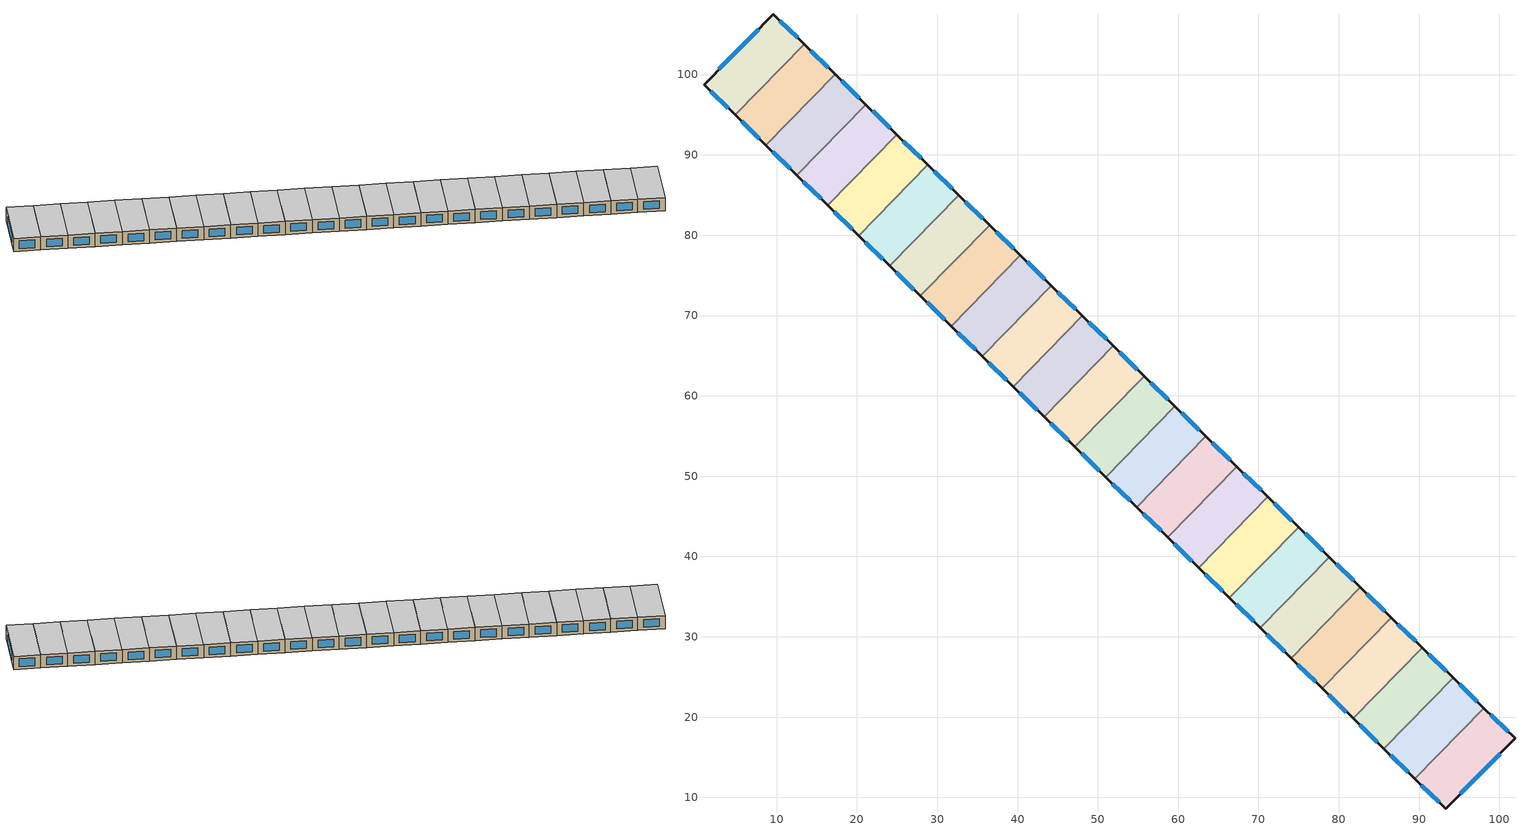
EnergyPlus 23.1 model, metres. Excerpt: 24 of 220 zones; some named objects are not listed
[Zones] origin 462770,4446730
fe584e89a999b901_F5_dwelling_0
 floor to fe584e89a999b901_F4_dwelling_0 (EU_floor_Construction): 13.43,103.78 4.83,94.97 0.97,98.75 9.6,107.52 z15
 wall outside (EU_wall_Construction): 13.43,103.78 9.6,107.52 0.97,98.75 4.83,94.97 z15:18
 wall to fe584e89a999b901_F5_dwelling_1 (EU_wall_Construction): 4.83,94.97 13.43,103.78 z15:18
 window (EU_Window_Construction): 1.79,97.94 4,95.78 / 7.75,105.64 2.81,100.63 / 12.61,104.58 10.42,106.72 z15.64:17.36
 ceiling to fe584e89a999b901_F6_dwelling_0 (EU_floor_Construction): 4.83,94.97 13.43,103.78 9.6,107.52 0.97,98.75 z18
fe584e89a999b901_F5_dwelling_1
 floor to fe584e89a999b901_F4_dwelling_1 (EU_floor_Construction): 17.28,100.02 8.68,91.22 4.83,94.97 13.43,103.78 z15
 wall outside (EU_wall_Construction): 4.83,94.97 8.68,91.22 / 17.28,100.02 13.43,103.78 z15:18
 wall to fe584e89a999b901_F5_dwelling_2 (EU_wall_Construction): 8.68,91.22 17.28,100.02 z15:18
 window (EU_Window_Construction): 5.65,94.17 7.85,92.02 / 16.45,100.83 14.25,102.98 z15.64:17.36
 ceiling to fe584e89a999b901_F6_dwelling_1 (EU_floor_Construction): 8.68,91.22 17.28,100.02 13.43,103.78 4.83,94.97 z18
fe584e89a999b901_F5_dwelling_10
 floor to fe584e89a999b901_F4_dwelling_10 (EU_floor_Construction): 51.9,66.21 43.3,57.4 39.46,61.16 48.05,69.97 z15
 wall outside (EU_wall_Construction): 39.46,61.16 43.3,57.4 / 51.9,66.21 48.05,69.97 z15:18
 wall to fe584e89a999b901_F5_dwelling_11 (EU_wall_Construction): 43.3,57.4 51.9,66.21 z15:18
 wall to fe584e89a999b901_F5_dwelling_9 (EU_wall_Construction): 48.05,69.97 39.46,61.16 z15:18
 window (EU_Window_Construction): 40.28,60.36 42.48,58.21 / 51.08,67.01 48.88,69.16 z15.64:17.36
 ceiling to fe584e89a999b901_F6_dwelling_10 (EU_floor_Construction): 43.3,57.4 51.9,66.21 48.05,69.97 39.46,61.16 z18
fe584e89a999b901_F5_dwelling_11
 floor to fe584e89a999b901_F4_dwelling_11 (EU_floor_Construction): 55.75,62.45 47.15,53.65 43.3,57.4 51.9,66.21 z15
 wall outside (EU_wall_Construction): 43.3,57.4 47.15,53.65 / 55.75,62.45 51.9,66.21 z15:18
 wall to fe584e89a999b901_F5_dwelling_12 (EU_wall_Construction): 47.15,53.65 55.75,62.45 z15:18
 window (EU_Window_Construction): 44.13,56.6 46.33,54.45 / 54.93,63.26 52.73,65.4 z15.64:17.36
 ceiling to fe584e89a999b901_F6_dwelling_11 (EU_floor_Construction): 47.15,53.65 55.75,62.45 51.9,66.21 43.3,57.4 z18
fe584e89a999b901_F5_dwelling_12
 floor to fe584e89a999b901_F4_dwelling_12 (EU_floor_Construction): 59.6,58.69 51,49.89 47.15,53.65 55.75,62.45 z15
 wall outside (EU_wall_Construction): 47.15,53.65 51,49.89 / 59.6,58.69 55.75,62.45 z15:18
 wall to fe584e89a999b901_F5_dwelling_13 (EU_wall_Construction): 51,49.89 59.6,58.69 z15:18
 window (EU_Window_Construction): 47.97,52.84 50.17,50.69 / 58.77,59.5 56.57,61.65 z15.64:17.36
 ceiling to fe584e89a999b901_F6_dwelling_12 (EU_floor_Construction): 51,49.89 59.6,58.69 55.75,62.45 47.15,53.65 z18
fe584e89a999b901_F5_dwelling_13
 floor to fe584e89a999b901_F4_dwelling_13 (EU_floor_Construction): 63.44,54.94 54.84,46.13 51,49.89 59.6,58.69 z15
 wall outside (EU_wall_Construction): 51,49.89 54.84,46.13 / 63.44,54.94 59.6,58.69 z15:18
 wall to fe584e89a999b901_F5_dwelling_14 (EU_wall_Construction): 54.84,46.13 63.44,54.94 z15:18
 window (EU_Window_Construction): 51.82,49.08 54.02,46.94 / 62.62,55.74 60.42,57.89 z15.64:17.36
 ceiling to fe584e89a999b901_F6_dwelling_13 (EU_floor_Construction): 54.84,46.13 63.44,54.94 59.6,58.69 51,49.89 z18
fe584e89a999b901_F5_dwelling_14
 floor to fe584e89a999b901_F4_dwelling_14 (EU_floor_Construction): 67.29,51.18 58.69,42.38 54.84,46.13 63.44,54.94 z15
 wall outside (EU_wall_Construction): 54.84,46.13 58.69,42.38 / 67.29,51.18 63.44,54.94 z15:18
 wall to fe584e89a999b901_F5_dwelling_15 (EU_wall_Construction): 58.69,42.38 67.29,51.18 z15:18
 window (EU_Window_Construction): 55.67,45.33 57.87,43.18 / 66.47,51.98 64.27,54.13 z15.64:17.36
 ceiling to fe584e89a999b901_F6_dwelling_14 (EU_floor_Construction): 58.69,42.38 67.29,51.18 63.44,54.94 54.84,46.13 z18
fe584e89a999b901_F5_dwelling_15
 floor to fe584e89a999b901_F4_dwelling_15 (EU_floor_Construction): 71.14,47.42 62.54,38.62 58.69,42.38 67.29,51.18 z15
 wall outside (EU_wall_Construction): 58.69,42.38 62.54,38.62 / 71.14,47.42 67.29,51.18 z15:18
 wall to fe584e89a999b901_F5_dwelling_16 (EU_wall_Construction): 62.54,38.62 71.14,47.42 z15:18
 window (EU_Window_Construction): 59.52,41.57 61.72,39.42 / 70.31,48.23 68.12,50.38 z15.64:17.36
 ceiling to fe584e89a999b901_F6_dwelling_15 (EU_floor_Construction): 62.54,38.62 71.14,47.42 67.29,51.18 58.69,42.38 z18
fe584e89a999b901_F5_dwelling_16
 floor to fe584e89a999b901_F4_dwelling_16 (EU_floor_Construction): 74.99,43.67 66.39,34.86 62.54,38.62 71.14,47.42 z15
 wall outside (EU_wall_Construction): 62.54,38.62 66.39,34.86 / 74.99,43.67 71.14,47.42 z15:18
 wall to fe584e89a999b901_F5_dwelling_17 (EU_wall_Construction): 66.39,34.86 74.99,43.67 z15:18
 window (EU_Window_Construction): 63.36,37.81 65.56,35.66 / 74.16,44.47 71.96,46.62 z15.64:17.36
 ceiling to fe584e89a999b901_F6_dwelling_16 (EU_floor_Construction): 66.39,34.86 74.99,43.67 71.14,47.42 62.54,38.62 z18
fe584e89a999b901_F5_dwelling_17
 floor to fe584e89a999b901_F4_dwelling_17 (EU_floor_Construction): 78.83,39.91 70.23,31.1 66.39,34.86 74.99,43.67 z15
 wall outside (EU_wall_Construction): 66.39,34.86 70.23,31.1 / 78.83,39.91 74.99,43.67 z15:18
 wall to fe584e89a999b901_F5_dwelling_18 (EU_wall_Construction): 70.23,31.1 78.83,39.91 z15:18
 window (EU_Window_Construction): 67.21,34.06 69.41,31.91 / 78.01,40.71 75.81,42.86 z15.64:17.36
 ceiling to fe584e89a999b901_F6_dwelling_17 (EU_floor_Construction): 70.23,31.1 78.83,39.91 74.99,43.67 66.39,34.86 z18
fe584e89a999b901_F5_dwelling_18
 floor to fe584e89a999b901_F4_dwelling_18 (EU_floor_Construction): 82.68,36.15 74.08,27.35 70.23,31.1 78.83,39.91 z15
 wall outside (EU_wall_Construction): 70.23,31.1 74.08,27.35 / 82.68,36.15 78.83,39.91 z15:18
 wall to fe584e89a999b901_F5_dwelling_19 (EU_wall_Construction): 74.08,27.35 82.68,36.15 z15:18
 window (EU_Window_Construction): 71.06,30.3 73.26,28.15 / 81.86,36.96 79.66,39.1 z15.64:17.36
 ceiling to fe584e89a999b901_F6_dwelling_18 (EU_floor_Construction): 74.08,27.35 82.68,36.15 78.83,39.91 70.23,31.1 z18
fe584e89a999b901_F5_dwelling_19
 floor to fe584e89a999b901_F4_dwelling_19 (EU_floor_Construction): 86.53,32.39 77.93,23.59 74.08,27.35 82.68,36.15 z15
 wall outside (EU_wall_Construction): 74.08,27.35 77.93,23.59 / 86.53,32.39 82.68,36.15 z15:18
 wall to fe584e89a999b901_F5_dwelling_20 (EU_wall_Construction): 77.93,23.59 86.53,32.39 z15:18
 window (EU_Window_Construction): 74.9,26.54 77.1,24.39 / 85.7,33.2 83.5,35.35 z15.64:17.36
 ceiling to fe584e89a999b901_F6_dwelling_19 (EU_floor_Construction): 77.93,23.59 86.53,32.39 82.68,36.15 74.08,27.35 z18
fe584e89a999b901_F5_dwelling_2
 floor to fe584e89a999b901_F4_dwelling_2 (EU_floor_Construction): 21.12,96.27 12.52,87.46 8.68,91.22 17.28,100.02 z15
 wall outside (EU_wall_Construction): 8.68,91.22 12.52,87.46 / 21.12,96.27 17.28,100.02 z15:18
 wall to fe584e89a999b901_F5_dwelling_3 (EU_wall_Construction): 12.52,87.46 21.12,96.27 z15:18
 window (EU_Window_Construction): 9.5,90.41 11.7,88.27 / 20.3,97.07 18.1,99.22 z15.64:17.36
 ceiling to fe584e89a999b901_F6_dwelling_2 (EU_floor_Construction): 12.52,87.46 21.12,96.27 17.28,100.02 8.68,91.22 z18
fe584e89a999b901_F5_dwelling_20
 floor to fe584e89a999b901_F4_dwelling_20 (EU_floor_Construction): 90.38,28.64 81.78,19.83 77.93,23.59 86.53,32.39 z15
 wall outside (EU_wall_Construction): 77.93,23.59 81.78,19.83 / 90.38,28.64 86.53,32.39 z15:18
 wall to fe584e89a999b901_F5_dwelling_21 (EU_wall_Construction): 81.78,19.83 90.38,28.64 z15:18
 window (EU_Window_Construction): 78.75,22.78 80.95,20.64 / 89.55,29.44 87.35,31.59 z15.64:17.36
 ceiling to fe584e89a999b901_F6_dwelling_20 (EU_floor_Construction): 81.78,19.83 90.38,28.64 86.53,32.39 77.93,23.59 z18
fe584e89a999b901_F5_dwelling_21
 floor to fe584e89a999b901_F4_dwelling_21 (EU_floor_Construction): 94.22,24.88 85.62,16.07 81.78,19.83 90.38,28.64 z15
 wall outside (EU_wall_Construction): 81.78,19.83 85.62,16.07 / 94.22,24.88 90.38,28.64 z15:18
 wall to fe584e89a999b901_F5_dwelling_22 (EU_wall_Construction): 85.62,16.07 94.22,24.88 z15:18
 window (EU_Window_Construction): 82.6,19.03 84.8,16.88 / 93.4,25.68 91.2,27.83 z15.64:17.36
 ceiling to fe584e89a999b901_F6_dwelling_21 (EU_floor_Construction): 85.62,16.07 94.22,24.88 90.38,28.64 81.78,19.83 z18
fe584e89a999b901_F5_dwelling_22
 floor to fe584e89a999b901_F4_dwelling_22 (EU_floor_Construction): 98.07,21.12 89.47,12.32 85.62,16.07 94.22,24.88 z15
 wall outside (EU_wall_Construction): 85.62,16.07 89.47,12.32 / 98.07,21.12 94.22,24.88 z15:18
 wall to fe584e89a999b901_F5_dwelling_23 (EU_wall_Construction): 89.47,12.32 98.07,21.12 z15:18
 window (EU_Window_Construction): 86.45,15.27 88.65,13.12 / 97.25,21.93 95.05,24.08 z15.64:17.36
 ceiling to fe584e89a999b901_F6_dwelling_22 (EU_floor_Construction): 89.47,12.32 98.07,21.12 94.22,24.88 85.62,16.07 z18
fe584e89a999b901_F5_dwelling_23
 floor to fe584e89a999b901_F4_dwelling_23 (EU_floor_Construction): 101.93,17.35 93.3,8.58 89.47,12.32 98.07,21.12 z15
 wall outside (EU_wall_Construction): 89.47,12.32 93.3,8.58 101.93,17.35 98.07,21.12 z15:18
 window (EU_Window_Construction): 101.11,18.16 98.9,20.31 / 95.15,10.46 100.09,15.47 / 90.29,11.52 92.48,9.38 z15.64:17.36
 ceiling to fe584e89a999b901_F6_dwelling_23 (EU_floor_Construction): 93.3,8.58 101.93,17.35 98.07,21.12 89.47,12.32 z18
fe584e89a999b901_F5_dwelling_3
 floor to fe584e89a999b901_F4_dwelling_3 (EU_floor_Construction): 24.97,92.51 16.37,83.7 12.52,87.46 21.12,96.27 z15
 wall outside (EU_wall_Construction): 12.52,87.46 16.37,83.7 / 24.97,92.51 21.12,96.27 z15:18
 wall to fe584e89a999b901_F5_dwelling_4 (EU_wall_Construction): 16.37,83.7 24.97,92.51 z15:18
 window (EU_Window_Construction): 13.35,86.66 15.55,84.51 / 24.15,93.31 21.95,95.46 z15.64:17.36
 ceiling to fe584e89a999b901_F6_dwelling_3 (EU_floor_Construction): 16.37,83.7 24.97,92.51 21.12,96.27 12.52,87.46 z18
fe584e89a999b901_F5_dwelling_4
 floor to fe584e89a999b901_F4_dwelling_4 (EU_floor_Construction): 28.82,88.75 20.22,79.95 16.37,83.7 24.97,92.51 z15
 wall outside (EU_wall_Construction): 16.37,83.7 20.22,79.95 / 28.82,88.75 24.97,92.51 z15:18
 wall to fe584e89a999b901_F5_dwelling_5 (EU_wall_Construction): 20.22,79.95 28.82,88.75 z15:18
 window (EU_Window_Construction): 17.2,82.9 19.4,80.75 / 28,89.56 25.8,91.7 z15.64:17.36
 ceiling to fe584e89a999b901_F6_dwelling_4 (EU_floor_Construction): 20.22,79.95 28.82,88.75 24.97,92.51 16.37,83.7 z18
fe584e89a999b901_F5_dwelling_5
 floor to fe584e89a999b901_F4_dwelling_5 (EU_floor_Construction): 32.67,85 24.07,76.19 20.22,79.95 28.82,88.75 z15
 wall outside (EU_wall_Construction): 20.22,79.95 24.07,76.19 / 32.67,85 28.82,88.75 z15:18
 wall to fe584e89a999b901_F5_dwelling_6 (EU_wall_Construction): 24.07,76.19 32.67,85 z15:18
 window (EU_Window_Construction): 21.04,79.14 23.24,76.99 / 31.84,85.8 29.64,87.95 z15.64:17.36
 ceiling to fe584e89a999b901_F6_dwelling_5 (EU_floor_Construction): 24.07,76.19 32.67,85 28.82,88.75 20.22,79.95 z18
fe584e89a999b901_F5_dwelling_6
 floor to fe584e89a999b901_F4_dwelling_6 (EU_floor_Construction): 36.51,81.24 27.91,72.43 24.07,76.19 32.67,85 z15
 wall outside (EU_wall_Construction): 24.07,76.19 27.91,72.43 / 36.51,81.24 32.67,85 z15:18
 wall to fe584e89a999b901_F5_dwelling_7 (EU_wall_Construction): 27.91,72.43 36.51,81.24 z15:18
 window (EU_Window_Construction): 24.89,75.38 27.09,73.24 / 35.69,82.04 33.49,84.19 z15.64:17.36
 ceiling to fe584e89a999b901_F6_dwelling_6 (EU_floor_Construction): 27.91,72.43 36.51,81.24 32.67,85 24.07,76.19 z18
fe584e89a999b901_F5_dwelling_7
 floor to fe584e89a999b901_F4_dwelling_7 (EU_floor_Construction): 40.36,77.48 31.76,68.67 27.91,72.43 36.51,81.24 z15
 wall outside (EU_wall_Construction): 27.91,72.43 31.76,68.67 / 40.36,77.48 36.51,81.24 z15:18
 wall to fe584e89a999b901_F5_dwelling_8 (EU_wall_Construction): 31.76,68.67 40.36,77.48 z15:18
 window (EU_Window_Construction): 28.74,71.63 30.94,69.48 / 39.54,78.28 37.34,80.43 z15.64:17.36
 ceiling to fe584e89a999b901_F6_dwelling_7 (EU_floor_Construction): 31.76,68.67 40.36,77.48 36.51,81.24 27.91,72.43 z18
fe584e89a999b901_F5_dwelling_8
 floor to fe584e89a999b901_F4_dwelling_8 (EU_floor_Construction): 44.21,73.72 35.61,64.92 31.76,68.67 40.36,77.48 z15
 wall outside (EU_wall_Construction): 31.76,68.67 35.61,64.92 / 44.21,73.72 40.36,77.48 z15:18
 wall to fe584e89a999b901_F5_dwelling_9 (EU_wall_Construction): 35.61,64.92 44.21,73.72 z15:18
 window (EU_Window_Construction): 32.59,67.87 34.78,65.72 / 43.38,74.53 41.18,76.68 z15.64:17.36
 ceiling to fe584e89a999b901_F6_dwelling_8 (EU_floor_Construction): 35.61,64.92 44.21,73.72 40.36,77.48 31.76,68.67 z18
fe584e89a999b901_F5_dwelling_9
 floor to fe584e89a999b901_F4_dwelling_9 (EU_floor_Construction): 48.05,69.97 39.46,61.16 35.61,64.92 44.21,73.72 z15
 wall outside (EU_wall_Construction): 35.61,64.92 39.46,61.16 / 48.05,69.97 44.21,73.72 z15:18
 window (EU_Window_Construction): 36.43,64.11 38.63,61.97 / 47.23,70.77 45.03,72.92 z15.64:17.36
 ceiling to fe584e89a999b901_F6_dwelling_9 (EU_floor_Construction): 39.46,61.16 48.05,69.97 44.21,73.72 35.61,64.92 z18
[Building]
EU S2 Campaign: North Axis=0; Terrain=City; Solar Distribution=FullExterior
[Site:Location]
Yerevan-Zvartnots.Intl.AP: Latitude=40.15; Longitude=44.383; Time Zone=4; Elevation=854
[SizingPeriod:WeatherFileDays]
AnnualSizingPeriod: Begin Month=1; Begin Day of Month=1; End Month=12; End Day of Month=31; Day of Week for Start Day=Monday; Use Weather File Daylight Saving Period=No; Use Weather File Rain and Snow Indicators=No
[MATERIAL]
EU_InternalMass_Material: Roughness=MediumRough; Thickness=0.1; Conductivity=1; Density=1800; Specific Heat=900; Thermal Absorptance=0.9; Solar Absorptance=0.7; Visible Absorptance=0.7
[MATERIAL:NOMASS] Roughness=MediumRough; Thermal Absorptance=0.9; Solar Absorptance=0.7; Visible Absorptance=0.7
Name | Thermal Resistance
EU_wall_NoMass | 1.05043
EU_floor_NoMass | 0.478065
[WINDOWMATERIAL:SIMPLEGLAZINGSYSTEM]
EU_Window_SimpleGlazing: UFactor=2.5566; Solar Heat Gain Coefficient=0.75; Visible Transmittance=0.75
[CONSTRUCTION]
EU_wall_Construction: EU_wall_NoMass
EU_floor_Construction: EU_floor_NoMass
EU_Window_Construction: EU_Window_SimpleGlazing
EU_InternalMass_Construction: EU_InternalMass_Material
[ZONE] Type=1; Multiplier=1; Ceiling Height=autocalculate; Floor Area=autocalculate; Part of Total Floor Area=Yes
Name | Volume
fe584e89a999b901_F5_dwelling_0 | 198.582
fe584e89a999b901_F5_dwelling_1; fe584e89a999b901_F5_dwelling_2; fe584e89a999b901_F5_dwelling_21; fe584e89a999b901_F5_dwelling_22 | 198.561
fe584e89a999b901_F5_dwelling_10; fe584e89a999b901_F5_dwelling_11; fe584e89a999b901_F5_dwelling_13; fe584e89a999b901_F5_dwelling_14; fe584e89a999b901_F5_dwelling_9 | 198.538
fe584e89a999b901_F5_dwelling_12 | 198.59
fe584e89a999b901_F5_dwelling_15 | 198.556
fe584e89a999b901_F5_dwelling_16 | 198.576
fe584e89a999b901_F5_dwelling_17; fe584e89a999b901_F5_dwelling_5; fe584e89a999b901_F5_dwelling_6 | 198.568
fe584e89a999b901_F5_dwelling_18 | 198.567
fe584e89a999b901_F5_dwelling_19; fe584e89a999b901_F5_dwelling_4 | 198.549
fe584e89a999b901_F5_dwelling_20; fe584e89a999b901_F5_dwelling_3 | 198.595
fe584e89a999b901_F5_dwelling_23 | 198.583
fe584e89a999b901_F5_dwelling_7 | 198.575
fe584e89a999b901_F5_dwelling_8 | 198.557
[INTERNALMASS] Construction=EU_InternalMass_Construction
Name | Zone or ZoneList | Surface Area
fe584e89a999b901_F5_dwelling_0_EU_InternalMass | fe584e89a999b901_F5_dwelling_0 | 66.194
fe584e89a999b901_F5_dwelling_1_EU_InternalMass | fe584e89a999b901_F5_dwelling_1 | 66.1869
fe584e89a999b901_F5_dwelling_2_EU_InternalMass | fe584e89a999b901_F5_dwelling_2 | 66.1869
fe584e89a999b901_F5_dwelling_3_EU_InternalMass | fe584e89a999b901_F5_dwelling_3 | 66.1981
fe584e89a999b901_F5_dwelling_4_EU_InternalMass | fe584e89a999b901_F5_dwelling_4 | 66.183
fe584e89a999b901_F5_dwelling_5_EU_InternalMass | fe584e89a999b901_F5_dwelling_5 | 66.1893
fe584e89a999b901_F5_dwelling_6_EU_InternalMass | fe584e89a999b901_F5_dwelling_6 | 66.1894
fe584e89a999b901_F5_dwelling_7_EU_InternalMass | fe584e89a999b901_F5_dwelling_7 | 66.1918
fe584e89a999b901_F5_dwelling_8_EU_InternalMass | fe584e89a999b901_F5_dwelling_8 | 66.1856
fe584e89a999b901_F5_dwelling_9_EU_InternalMass | fe584e89a999b901_F5_dwelling_9 | 66.1793
fe584e89a999b901_F5_dwelling_10_EU_InternalMass | fe584e89a999b901_F5_dwelling_10 | 66.1793
fe584e89a999b901_F5_dwelling_11_EU_InternalMass | fe584e89a999b901_F5_dwelling_11 | 66.1793
fe584e89a999b901_F5_dwelling_12_EU_InternalMass | fe584e89a999b901_F5_dwelling_12 | 66.1967
fe584e89a999b901_F5_dwelling_13_EU_InternalMass | fe584e89a999b901_F5_dwelling_13 | 66.1793
fe584e89a999b901_F5_dwelling_14_EU_InternalMass | fe584e89a999b901_F5_dwelling_14 | 66.1793
fe584e89a999b901_F5_dwelling_15_EU_InternalMass | fe584e89a999b901_F5_dwelling_15 | 66.1856
fe584e89a999b901_F5_dwelling_16_EU_InternalMass | fe584e89a999b901_F5_dwelling_16 | 66.1918
fe584e89a999b901_F5_dwelling_17_EU_InternalMass | fe584e89a999b901_F5_dwelling_17 | 66.1894
fe584e89a999b901_F5_dwelling_18_EU_InternalMass | fe584e89a999b901_F5_dwelling_18 | 66.1893
fe584e89a999b901_F5_dwelling_19_EU_InternalMass | fe584e89a999b901_F5_dwelling_19 | 66.183
fe584e89a999b901_F5_dwelling_20_EU_InternalMass | fe584e89a999b901_F5_dwelling_20 | 66.1981
fe584e89a999b901_F5_dwelling_21_EU_InternalMass | fe584e89a999b901_F5_dwelling_21 | 66.1869
fe584e89a999b901_F5_dwelling_22_EU_InternalMass | fe584e89a999b901_F5_dwelling_22 | 66.1869
fe584e89a999b901_F5_dwelling_23_EU_InternalMass | fe584e89a999b901_F5_dwelling_23 | 66.194
[OTHEREQUIPMENT] Fuel Type=Electricity; Design Level Calculation Method=Watts/Area; Power per Zone Floor Area=1; Fraction Latent=0; Fraction Radiant=0; Fraction Lost=0; Carbon Dioxide Generation Rate=0; EndUse Subcategory=EU_Step8_InternalGains
Name | Zone or ZoneList or Space or SpaceList | Schedule
EU_Step8_InternalGain_fe584e89a999b901_F5_dwelling_0_f000 | fe584e89a999b901_F5_dwelling_0 | EU_Step8_GainSchedule_fe584e89a999b901_F5_dwelling_0_f000
EU_Step8_InternalGain_fe584e89a999b901_F5_dwelling_1_f000 | fe584e89a999b901_F5_dwelling_1 | EU_Step8_GainSchedule_fe584e89a999b901_F5_dwelling_1_f000
EU_Step8_InternalGain_fe584e89a999b901_F5_dwelling_2_f000 | fe584e89a999b901_F5_dwelling_2 | EU_Step8_GainSchedule_fe584e89a999b901_F5_dwelling_2_f000
EU_Step8_InternalGain_fe584e89a999b901_F5_dwelling_3_f000 | fe584e89a999b901_F5_dwelling_3 | EU_Step8_GainSchedule_fe584e89a999b901_F5_dwelling_3_f000
EU_Step8_InternalGain_fe584e89a999b901_F5_dwelling_4_f000 | fe584e89a999b901_F5_dwelling_4 | EU_Step8_GainSchedule_fe584e89a999b901_F5_dwelling_4_f000
EU_Step8_InternalGain_fe584e89a999b901_F5_dwelling_5_f000 | fe584e89a999b901_F5_dwelling_5 | EU_Step8_GainSchedule_fe584e89a999b901_F5_dwelling_5_f000
EU_Step8_InternalGain_fe584e89a999b901_F5_dwelling_6_f000 | fe584e89a999b901_F5_dwelling_6 | EU_Step8_GainSchedule_fe584e89a999b901_F5_dwelling_6_f000
EU_Step8_InternalGain_fe584e89a999b901_F5_dwelling_7_f000 | fe584e89a999b901_F5_dwelling_7 | EU_Step8_GainSchedule_fe584e89a999b901_F5_dwelling_7_f000
EU_Step8_InternalGain_fe584e89a999b901_F5_dwelling_8_f000 | fe584e89a999b901_F5_dwelling_8 | EU_Step8_GainSchedule_fe584e89a999b901_F5_dwelling_8_f000
EU_Step8_InternalGain_fe584e89a999b901_F5_dwelling_9_f000 | fe584e89a999b901_F5_dwelling_9 | EU_Step8_GainSchedule_fe584e89a999b901_F5_dwelling_9_f000
EU_Step8_InternalGain_fe584e89a999b901_F5_dwelling_10_f000 | fe584e89a999b901_F5_dwelling_10 | EU_Step8_GainSchedule_fe584e89a999b901_F5_dwelling_10_f000
EU_Step8_InternalGain_fe584e89a999b901_F5_dwelling_11_f000 | fe584e89a999b901_F5_dwelling_11 | EU_Step8_GainSchedule_fe584e89a999b901_F5_dwelling_11_f000
EU_Step8_InternalGain_fe584e89a999b901_F5_dwelling_12_f000 | fe584e89a999b901_F5_dwelling_12 | EU_Step8_GainSchedule_fe584e89a999b901_F5_dwelling_12_f000
EU_Step8_InternalGain_fe584e89a999b901_F5_dwelling_13_f000 | fe584e89a999b901_F5_dwelling_13 | EU_Step8_GainSchedule_fe584e89a999b901_F5_dwelling_13_f000
EU_Step8_InternalGain_fe584e89a999b901_F5_dwelling_14_f000 | fe584e89a999b901_F5_dwelling_14 | EU_Step8_GainSchedule_fe584e89a999b901_F5_dwelling_14_f000
EU_Step8_InternalGain_fe584e89a999b901_F5_dwelling_15_f000 | fe584e89a999b901_F5_dwelling_15 | EU_Step8_GainSchedule_fe584e89a999b901_F5_dwelling_15_f000
EU_Step8_InternalGain_fe584e89a999b901_F5_dwelling_16_f000 | fe584e89a999b901_F5_dwelling_16 | EU_Step8_GainSchedule_fe584e89a999b901_F5_dwelling_16_f000
EU_Step8_InternalGain_fe584e89a999b901_F5_dwelling_17_f000 | fe584e89a999b901_F5_dwelling_17 | EU_Step8_GainSchedule_fe584e89a999b901_F5_dwelling_17_f000
EU_Step8_InternalGain_fe584e89a999b901_F5_dwelling_18_f000 | fe584e89a999b901_F5_dwelling_18 | EU_Step8_GainSchedule_fe584e89a999b901_F5_dwelling_18_f000
EU_Step8_InternalGain_fe584e89a999b901_F5_dwelling_19_f000 | fe584e89a999b901_F5_dwelling_19 | EU_Step8_GainSchedule_fe584e89a999b901_F5_dwelling_19_f000
EU_Step8_InternalGain_fe584e89a999b901_F5_dwelling_20_f000 | fe584e89a999b901_F5_dwelling_20 | EU_Step8_GainSchedule_fe584e89a999b901_F5_dwelling_20_f000
EU_Step8_InternalGain_fe584e89a999b901_F5_dwelling_21_f000 | fe584e89a999b901_F5_dwelling_21 | EU_Step8_GainSchedule_fe584e89a999b901_F5_dwelling_21_f000
EU_Step8_InternalGain_fe584e89a999b901_F5_dwelling_22_f000 | fe584e89a999b901_F5_dwelling_22 | EU_Step8_GainSchedule_fe584e89a999b901_F5_dwelling_22_f000
EU_Step8_InternalGain_fe584e89a999b901_F5_dwelling_23_f000 | fe584e89a999b901_F5_dwelling_23 | EU_Step8_GainSchedule_fe584e89a999b901_F5_dwelling_23_f000
[ZONEVENTILATION:DESIGNFLOWRATE] Schedule=EU_AlwaysOn; Design Flow Rate Calculation Method=AirChanges/Hour; Air Changes per Hour=0.557805; Ventilation Type=Natural; Fan Pressure Rise=0; Fan Total Efficiency=1; Constant Term Coefficient=1; Temperature Term Coefficient=0; Velocity Term Coefficient=0; Velocity Squared Term Coefficient=0; Minimum Indoor Temperature=-100; Maximum Indoor Temperature=100; Delta Temperature=-100; Minimum Outdoor Temperature=-100; Maximum Outdoor Temperature=100; Maximum Wind Speed=40
Name | Zone or ZoneList or Space or SpaceList
EU_ConstantAir_fe584e89a999b901_F5_dwelling_0 | fe584e89a999b901_F5_dwelling_0
EU_ConstantAir_fe584e89a999b901_F5_dwelling_1 | fe584e89a999b901_F5_dwelling_1
EU_ConstantAir_fe584e89a999b901_F5_dwelling_2 | fe584e89a999b901_F5_dwelling_2
EU_ConstantAir_fe584e89a999b901_F5_dwelling_3 | fe584e89a999b901_F5_dwelling_3
EU_ConstantAir_fe584e89a999b901_F5_dwelling_4 | fe584e89a999b901_F5_dwelling_4
EU_ConstantAir_fe584e89a999b901_F5_dwelling_5 | fe584e89a999b901_F5_dwelling_5
EU_ConstantAir_fe584e89a999b901_F5_dwelling_6 | fe584e89a999b901_F5_dwelling_6
EU_ConstantAir_fe584e89a999b901_F5_dwelling_7 | fe584e89a999b901_F5_dwelling_7
EU_ConstantAir_fe584e89a999b901_F5_dwelling_8 | fe584e89a999b901_F5_dwelling_8
EU_ConstantAir_fe584e89a999b901_F5_dwelling_9 | fe584e89a999b901_F5_dwelling_9
EU_ConstantAir_fe584e89a999b901_F5_dwelling_10 | fe584e89a999b901_F5_dwelling_10
EU_ConstantAir_fe584e89a999b901_F5_dwelling_11 | fe584e89a999b901_F5_dwelling_11
EU_ConstantAir_fe584e89a999b901_F5_dwelling_12 | fe584e89a999b901_F5_dwelling_12
EU_ConstantAir_fe584e89a999b901_F5_dwelling_13 | fe584e89a999b901_F5_dwelling_13
EU_ConstantAir_fe584e89a999b901_F5_dwelling_14 | fe584e89a999b901_F5_dwelling_14
EU_ConstantAir_fe584e89a999b901_F5_dwelling_15 | fe584e89a999b901_F5_dwelling_15
EU_ConstantAir_fe584e89a999b901_F5_dwelling_16 | fe584e89a999b901_F5_dwelling_16
EU_ConstantAir_fe584e89a999b901_F5_dwelling_17 | fe584e89a999b901_F5_dwelling_17
EU_ConstantAir_fe584e89a999b901_F5_dwelling_18 | fe584e89a999b901_F5_dwelling_18
EU_ConstantAir_fe584e89a999b901_F5_dwelling_19 | fe584e89a999b901_F5_dwelling_19
EU_ConstantAir_fe584e89a999b901_F5_dwelling_20 | fe584e89a999b901_F5_dwelling_20
EU_ConstantAir_fe584e89a999b901_F5_dwelling_21 | fe584e89a999b901_F5_dwelling_21
EU_ConstantAir_fe584e89a999b901_F5_dwelling_22 | fe584e89a999b901_F5_dwelling_22
EU_ConstantAir_fe584e89a999b901_F5_dwelling_23 | fe584e89a999b901_F5_dwelling_23
[HVACTEMPLATE:ZONE:IDEALLOADSAIRSYSTEM] System Availability Schedule=EU_AlwaysOn; Maximum Heating Supply Air Temperature=50; Minimum Cooling Supply Air Temperature=13; Maximum Heating Supply Air Humidity Ratio=0.0156; Minimum Cooling Supply Air Humidity Ratio=0.0077; Heating Limit=NoLimit; Cooling Limit=NoLimit; Heating Availability Schedule=EU_AlwaysOn; Cooling Availability Schedule=EU_CoolingOff; Dehumidification Control Type=ConstantSensibleHeatRatio; Cooling Sensible Heat Ratio=0.7; Dehumidification Setpoint=60; Humidification Control Type=None; Humidification Setpoint=30; Outdoor Air Method=None; Outdoor Air Flow Rate per Person=0.00944; Outdoor Air Flow Rate per Zone Floor Area=0; Outdoor Air Flow Rate per Zone=0; Demand Controlled Ventilation Type=None; Outdoor Air Economizer Type=NoEconomizer; Heat Recovery Type=None; Sensible Heat Recovery Effectiveness=0.7; Latent Heat Recovery Effectiveness=0.65
Name | Template Thermostat
fe584e89a999b901_F5_dwelling_0 | EU_HeatOnly_fe584e89a999b901_F5_dwelling_0
fe584e89a999b901_F5_dwelling_1 | EU_HeatOnly_fe584e89a999b901_F5_dwelling_1
fe584e89a999b901_F5_dwelling_2 | EU_HeatOnly_fe584e89a999b901_F5_dwelling_2
fe584e89a999b901_F5_dwelling_3 | EU_HeatOnly_fe584e89a999b901_F5_dwelling_3
fe584e89a999b901_F5_dwelling_4 | EU_HeatOnly_fe584e89a999b901_F5_dwelling_4
fe584e89a999b901_F5_dwelling_5 | EU_HeatOnly_fe584e89a999b901_F5_dwelling_5
fe584e89a999b901_F5_dwelling_6 | EU_HeatOnly_fe584e89a999b901_F5_dwelling_6
fe584e89a999b901_F5_dwelling_7 | EU_HeatOnly_fe584e89a999b901_F5_dwelling_7
fe584e89a999b901_F5_dwelling_8 | EU_HeatOnly_fe584e89a999b901_F5_dwelling_8
fe584e89a999b901_F5_dwelling_9 | EU_HeatOnly_fe584e89a999b901_F5_dwelling_9
fe584e89a999b901_F5_dwelling_10 | EU_HeatOnly_fe584e89a999b901_F5_dwelling_10
fe584e89a999b901_F5_dwelling_11 | EU_HeatOnly_fe584e89a999b901_F5_dwelling_11
fe584e89a999b901_F5_dwelling_12 | EU_HeatOnly_fe584e89a999b901_F5_dwelling_12
fe584e89a999b901_F5_dwelling_13 | EU_HeatOnly_fe584e89a999b901_F5_dwelling_13
fe584e89a999b901_F5_dwelling_14 | EU_HeatOnly_fe584e89a999b901_F5_dwelling_14
fe584e89a999b901_F5_dwelling_15 | EU_HeatOnly_fe584e89a999b901_F5_dwelling_15
fe584e89a999b901_F5_dwelling_16 | EU_HeatOnly_fe584e89a999b901_F5_dwelling_16
fe584e89a999b901_F5_dwelling_17 | EU_HeatOnly_fe584e89a999b901_F5_dwelling_17
fe584e89a999b901_F5_dwelling_18 | EU_HeatOnly_fe584e89a999b901_F5_dwelling_18
fe584e89a999b901_F5_dwelling_19 | EU_HeatOnly_fe584e89a999b901_F5_dwelling_19
fe584e89a999b901_F5_dwelling_20 | EU_HeatOnly_fe584e89a999b901_F5_dwelling_20
fe584e89a999b901_F5_dwelling_21 | EU_HeatOnly_fe584e89a999b901_F5_dwelling_21
fe584e89a999b901_F5_dwelling_22 | EU_HeatOnly_fe584e89a999b901_F5_dwelling_22
fe584e89a999b901_F5_dwelling_23 | EU_HeatOnly_fe584e89a999b901_F5_dwelling_23
[SIZING:ZONE] Zone Cooling Design Supply Air Temperature Input Method=SupplyAirTemperature; Zone Cooling Design Supply Air Temperature=13; Zone Heating Design Supply Air Temperature Input Method=SupplyAirTemperature; Zone Heating Design Supply Air Temperature=50; Zone Cooling Design Supply Air Humidity Ratio=0.008; Zone Heating Design Supply Air Humidity Ratio=0.008; Cooling Design Air Flow Method=DesignDay; Cooling Design Air Flow Rate=0; Cooling Minimum Air Flow per Zone Floor Area=0.000762; Cooling Minimum Air Flow=0; Cooling Minimum Air Flow Fraction=0.2; Heating Design Air Flow Method=DesignDay; Heating Design Air Flow Rate=0; Heating Maximum Air Flow per Zone Floor Area=0.002032; Heating Maximum Air Flow=0.141576; Heating Maximum Air Flow Fraction=0.3; Account for Dedicated Outdoor Air System=No; Dedicated Outdoor Air System Control Strategy=NeutralSupplyAir; Dedicated Outdoor Air Low Setpoint Temperature for Design=autosize; Dedicated Outdoor Air High Setpoint Temperature for Design=autosize; Zone Load Sizing Method=Sensible Load Only No Latent Load; Zone Latent Cooling Design Supply Air Humidity Ratio Input Method=HumidityRatioDifference; Zone Cooling Design Supply Air Humidity Ratio Difference=0.005; Zone Latent Heating Design Supply Air Humidity Ratio Input Method=HumidityRatioDifference; Zone Humidification Design Supply Air Humidity Ratio Difference=0.005
fe584e89a999b901_F5_dwelling_0; fe584e89a999b901_F5_dwelling_1; fe584e89a999b901_F5_dwelling_2; fe584e89a999b901_F5_dwelling_3; fe584e89a999b901_F5_dwelling_4; fe584e89a999b901_F5_dwelling_5; fe584e89a999b901_F5_dwelling_6; fe584e89a999b901_F5_dwelling_7; fe584e89a999b901_F5_dwelling_8; fe584e89a999b901_F5_dwelling_9; fe584e89a999b901_F5_dwelling_10; fe584e89a999b901_F5_dwelling_11; fe584e89a999b901_F5_dwelling_12; fe584e89a999b901_F5_dwelling_13; fe584e89a999b901_F5_dwelling_14; fe584e89a999b901_F5_dwelling_15; fe584e89a999b901_F5_dwelling_16; fe584e89a999b901_F5_dwelling_17; fe584e89a999b901_F5_dwelling_18; fe584e89a999b901_F5_dwelling_19; fe584e89a999b901_F5_dwelling_20; fe584e89a999b901_F5_dwelling_21; fe584e89a999b901_F5_dwelling_22; fe584e89a999b901_F5_dwelling_23
[SCHEDULE:CONSTANT]
Name | Hourly Value
EU_AlwaysOn | 1
EU_CoolingOff | 0
[SCHEDULE:FILE] Column Number=1; Rows to Skip at Top=0; Number of Hours of Data=8760; Column Separator=Comma; Interpolate to Timestep=No; Minutes per Item=60; Adjust Schedule for Daylight Savings=Yes
Name | File
EU_Step8_GainSchedule_fe584e89a999b901_F5_dwelling_0_f000 | ../../schedules/fe584e89a999b901/fe584e89a999b901_F5_dwelling_0_f000_gain.csv
EU_Step8_GainSchedule_fe584e89a999b901_F5_dwelling_1_f000 | ../../schedules/fe584e89a999b901/fe584e89a999b901_F5_dwelling_1_f000_gain.csv
EU_Step8_GainSchedule_fe584e89a999b901_F5_dwelling_2_f000 | ../../schedules/fe584e89a999b901/fe584e89a999b901_F5_dwelling_2_f000_gain.csv
EU_Step8_GainSchedule_fe584e89a999b901_F5_dwelling_3_f000 | ../../schedules/fe584e89a999b901/fe584e89a999b901_F5_dwelling_3_f000_gain.csv
EU_Step8_GainSchedule_fe584e89a999b901_F5_dwelling_4_f000 | ../../schedules/fe584e89a999b901/fe584e89a999b901_F5_dwelling_4_f000_gain.csv
EU_Step8_GainSchedule_fe584e89a999b901_F5_dwelling_5_f000 | ../../schedules/fe584e89a999b901/fe584e89a999b901_F5_dwelling_5_f000_gain.csv
EU_Step8_GainSchedule_fe584e89a999b901_F5_dwelling_6_f000 | ../../schedules/fe584e89a999b901/fe584e89a999b901_F5_dwelling_6_f000_gain.csv
EU_Step8_GainSchedule_fe584e89a999b901_F5_dwelling_7_f000 | ../../schedules/fe584e89a999b901/fe584e89a999b901_F5_dwelling_7_f000_gain.csv
EU_Step8_GainSchedule_fe584e89a999b901_F5_dwelling_8_f000 | ../../schedules/fe584e89a999b901/fe584e89a999b901_F5_dwelling_8_f000_gain.csv
EU_Step8_GainSchedule_fe584e89a999b901_F5_dwelling_9_f000 | ../../schedules/fe584e89a999b901/fe584e89a999b901_F5_dwelling_9_f000_gain.csv
EU_Step8_GainSchedule_fe584e89a999b901_F5_dwelling_10_f000 | ../../schedules/fe584e89a999b901/fe584e89a999b901_F5_dwelling_10_f000_gain.csv
EU_Step8_GainSchedule_fe584e89a999b901_F5_dwelling_11_f000 | ../../schedules/fe584e89a999b901/fe584e89a999b901_F5_dwelling_11_f000_gain.csv
EU_Step8_GainSchedule_fe584e89a999b901_F5_dwelling_12_f000 | ../../schedules/fe584e89a999b901/fe584e89a999b901_F5_dwelling_12_f000_gain.csv
EU_Step8_GainSchedule_fe584e89a999b901_F5_dwelling_13_f000 | ../../schedules/fe584e89a999b901/fe584e89a999b901_F5_dwelling_13_f000_gain.csv
EU_Step8_GainSchedule_fe584e89a999b901_F5_dwelling_14_f000 | ../../schedules/fe584e89a999b901/fe584e89a999b901_F5_dwelling_14_f000_gain.csv
EU_Step8_GainSchedule_fe584e89a999b901_F5_dwelling_15_f000 | ../../schedules/fe584e89a999b901/fe584e89a999b901_F5_dwelling_15_f000_gain.csv
EU_Step8_GainSchedule_fe584e89a999b901_F5_dwelling_16_f000 | ../../schedules/fe584e89a999b901/fe584e89a999b901_F5_dwelling_16_f000_gain.csv
EU_Step8_GainSchedule_fe584e89a999b901_F5_dwelling_17_f000 | ../../schedules/fe584e89a999b901/fe584e89a999b901_F5_dwelling_17_f000_gain.csv
EU_Step8_GainSchedule_fe584e89a999b901_F5_dwelling_18_f000 | ../../schedules/fe584e89a999b901/fe584e89a999b901_F5_dwelling_18_f000_gain.csv
EU_Step8_GainSchedule_fe584e89a999b901_F5_dwelling_19_f000 | ../../schedules/fe584e89a999b901/fe584e89a999b901_F5_dwelling_19_f000_gain.csv
EU_Step8_GainSchedule_fe584e89a999b901_F5_dwelling_20_f000 | ../../schedules/fe584e89a999b901/fe584e89a999b901_F5_dwelling_20_f000_gain.csv
EU_Step8_GainSchedule_fe584e89a999b901_F5_dwelling_21_f000 | ../../schedules/fe584e89a999b901/fe584e89a999b901_F5_dwelling_21_f000_gain.csv
EU_Step8_GainSchedule_fe584e89a999b901_F5_dwelling_22_f000 | ../../schedules/fe584e89a999b901/fe584e89a999b901_F5_dwelling_22_f000_gain.csv
EU_Step8_GainSchedule_fe584e89a999b901_F5_dwelling_23_f000 | ../../schedules/fe584e89a999b901/fe584e89a999b901_F5_dwelling_23_f000_gain.csv
